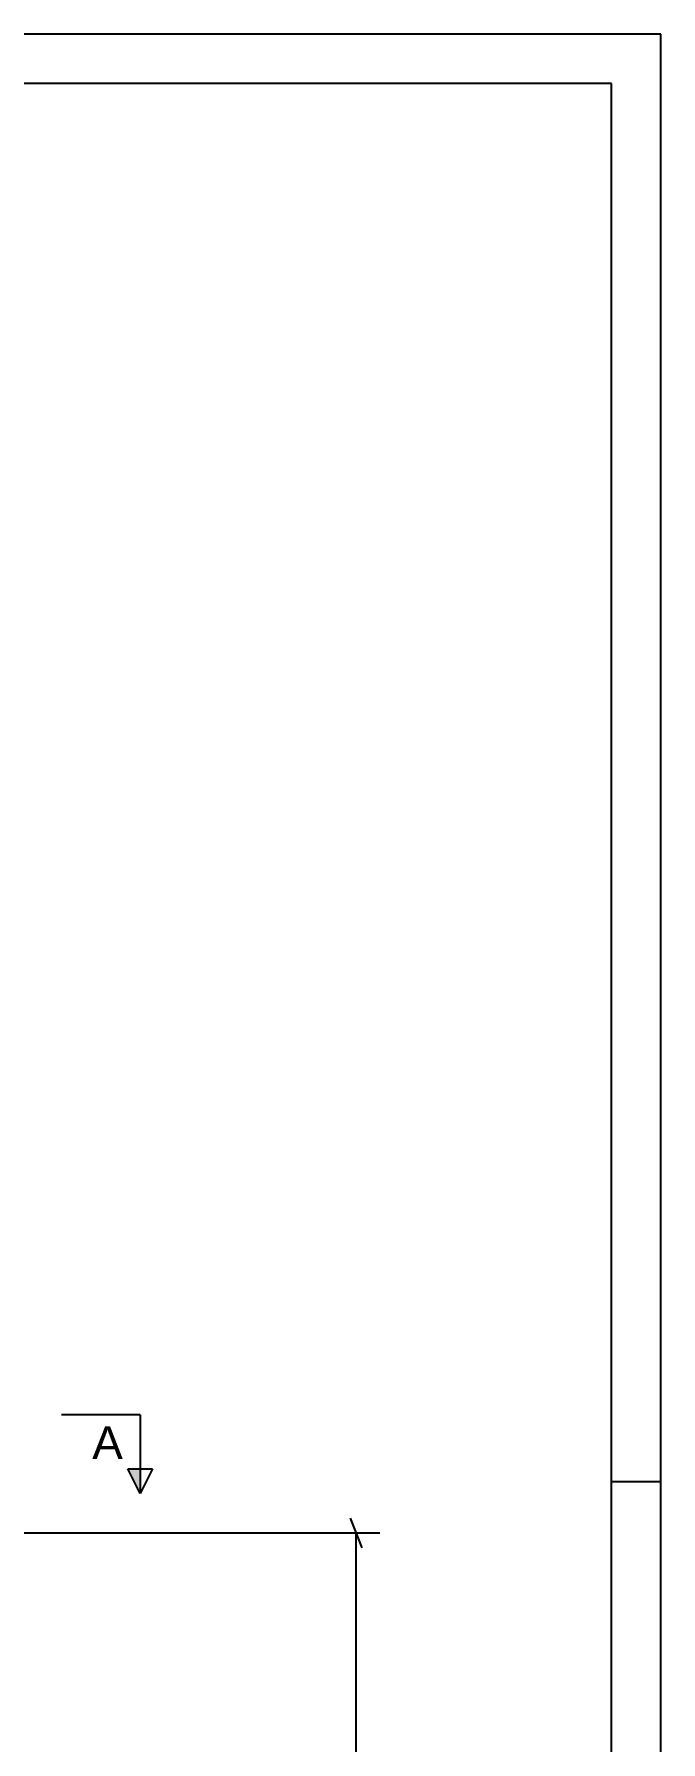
# Model space of a CAD drawing. Header units: millimetres. Extents: x -57 to 784, y -442 to 152.
# Drawn here: x 720 to 783.6, y -21.2 to 152.2 of the extents above; entities that cross this region are included whole.
import ezdxf

# ---------------------------------------------------------------- set-up
doc = ezdxf.new("R2010")
doc.units = ezdxf.units.MM
doc.styles.add('Arial', font='ARIAL.TTF', dxfattribs={"height": 0.2})
doc.styles.add('Arial Narrow', font='ARIALN.TTF', dxfattribs={"height": 0.2})

# ---------------------------------------------------------------- blocks, each defined once
blk = doc.blocks.new('Unknown-761523242-1114')
at = {"color": 5, "linetype": 'Continuous'}
for p, q in [((783.59, 152.19), (-57.41, 152.19)), ((783.59, -441.81), (783.59, 152.19)), ((778.59, 147.19), (-52.41, 147.19)), ((778.59, -436.81), (778.59, 147.19)), ((783.59, 5.19), (778.59, 5.19))]:
    blk.add_line(p, q, dxfattribs=at)
blk = doc.blocks.new('StraightDimension-761523242-26389 - 5969')
at = {"color": 7, "linetype": 'Continuous'}
for p, q in [((703.4, -3), (703.4, -69.28)), ((732.11, -122), (732.11, -64.03)), ((704.9, -66.28), (701.9, -67.48)), ((703.4, -66.88), (732.11, -66.88)), ((730.61, -67.48), (733.61, -66.28))]:
    blk.add_line(p, q, dxfattribs=at)
at = {"color": 0}
blk.add_wipeout([(722.01, -66.13), (722.01, -61.93), (713.5, -61.93), (713.5, -66.13)], dxfattribs=at)
at = {"color": 3, "style": 'Arial Narrow'}
blk.add_text('1148', height=2.863, dxfattribs=at).set_placement((714.1, -65.53))
blk = doc.blocks.new('StraightDimension-761523242-8487 - 5969')
at = {"color": 7, "linetype": 'Continuous'}
for p, q in [((704.4, 0), (755.07, 0)), ((753.27, -1.5), (752.07, 1.5)), ((752.67, -126), (752.67, 0)), ((752.07, -124.5), (753.27, -127.5)), ((733.11, -126), (755.07, -126))]:
    blk.add_line(p, q, dxfattribs=at)
at = {"color": 0}
blk.add_wipeout([(751.92, -58.74), (747.72, -58.74), (747.72, -67.26), (751.92, -67.26)], dxfattribs=at)
at = {"color": 3, "style": 'Arial Narrow'}
blk.add_text('3150', height=2.863, rotation=90.0002, dxfattribs=at).set_placement((751.32, -66.66))
blk = doc.blocks.new('SectionMark-761523242-8563 - 5969')
at = {"linetype": 'Continuous'}
blk.add_hatch(color=6, dxfattribs=at).paths.add_polyline_path([(729.48, 6.5), (730.73, 6.5), (730.73, 4)])
at = {"color": 6, "linetype": 'Continuous'}
for p, q in [((730.73, 12), (722.73, 12)), ((730.73, 12), (730.73, 4)), ((729.48, 6.5), (731.98, 6.5)), ((730.73, 4), (729.48, 6.5)), ((731.98, 6.5), (730.73, 4))]:
    blk.add_line(p, q, dxfattribs=at)
at = {"color": 0, "linetype": 'Continuous'}
blk.add_wipeout([(728.98, 7.5), (728.98, 11), (725.86, 11), (725.86, 7.5)], dxfattribs=at)
at = {"color": 3, "linetype": 'Continuous', "style": 'Arial'}
blk.add_text('A', height=3.34, dxfattribs=at).set_placement((725.86, 7.5))

msp = doc.modelspace()

# ---------------------------------------------------------------- block references
msp.add_blockref('Unknown-761523242-1114', (0, 0))

# ---------------------------------------------------------------- next in the draw order: block references
for name in ['SectionMark-761523242-8563 - 5969', 'StraightDimension-761523242-26389 - 5969']:
    msp.add_blockref(name, (0, 0))

# ---------------------------------------------------------------- next in the draw order: block references
msp.add_blockref('StraightDimension-761523242-8487 - 5969', (0, 0))

doc.saveas('drawing.dxf')
